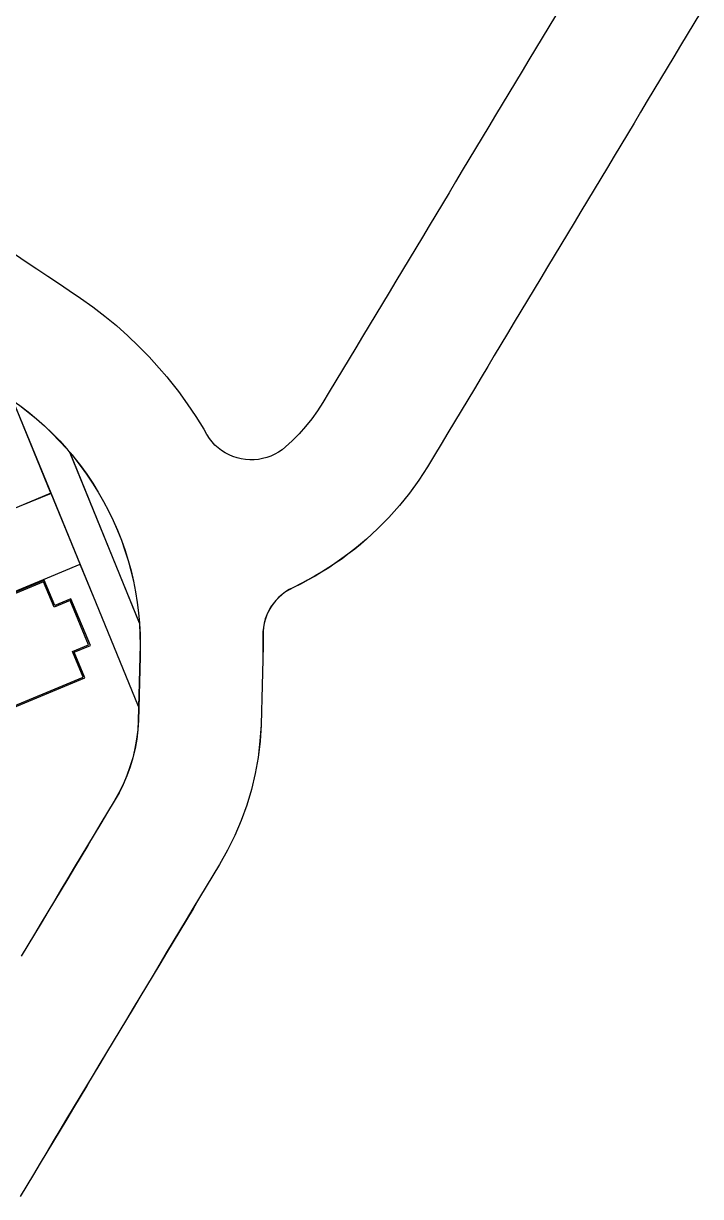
# Model space of a CAD drawing. Header units: metres. Extents: x 359124 to 359455, y 394422 to 394891.
# Drawn here: x 359312.9 to 359365.3, y 394612.7 to 394703.5 of the extents above; entities that cross this region are included whole.
import ezdxf

# ---------------------------------------------------------------- set-up
doc = ezdxf.new("R2010")
doc.units = ezdxf.units.M
for name, color, linetype in [('3D_LINES', 130, 'Continuous'), ('PLOTS EXTERNAL LEVEL', 3, 'Continuous'), ('PLOTS FFL', 1, 'Continuous')]:
    doc.layers.add(name, color=color, linetype=linetype)

msp = doc.modelspace()

# ---------------------------------------------------------------- linework, layer by layer
at = {"layer": '3D_LINES', "ltscale": 0.1}
for points in [[(359354.045, 394704.146, 23.818), (359353.53, 394703.289, 23.768), (359353.015, 394702.432, 23.718), (359352.5, 394701.575, 23.668), (359351.985, 394700.717, 23.618), (359351.47, 394699.86, 23.568), (359350.955, 394699.003, 23.518), (359350.44, 394698.146, 23.468), (359349.925, 394697.289, 23.418), (359349.41, 394696.431, 23.368), (359348.895, 394695.574, 23.318), (359348.38, 394694.717, 23.269), (359347.865, 394693.86, 23.221), (359347.35, 394693.003, 23.175), (359346.836, 394692.145, 23.129), (359346.321, 394691.288, 23.084), (359345.806, 394690.431, 23.04), (359345.291, 394689.574, 22.997), (359344.776, 394688.717, 22.956), (359344.261, 394687.859, 22.915), (359343.746, 394687.002, 22.875), (359343.231, 394686.145, 22.837), (359342.716, 394685.288, 22.799), (359342.201, 394684.431, 22.762), (359341.686, 394683.574, 22.727), (359341.171, 394682.716, 22.692), (359340.656, 394681.859, 22.659), (359340.141, 394681.002, 22.626), (359339.626, 394680.145, 22.595), (359339.111, 394679.288, 22.564), (359338.596, 394678.43, 22.535), (359338.081, 394677.573, 22.506), (359337.566, 394676.716, 22.479), (359337.051, 394675.859, 22.453), (359336.536, 394675.002, 22.427), (359336.046, 394674.189, 22.403), (359335.631, 394673.55, 22.38), (359335.183, 394672.932, 22.357), (359334.706, 394672.338, 22.336), (359334.199, 394671.768, 22.316), (359333.665, 394671.224, 22.296), (359333.139, 394670.739, 22.278)], [(359365.279, 394704.397, 24.118), (359364.764, 394703.54, 24.068), (359364.249, 394702.683, 24.018), (359363.734, 394701.825, 23.968), (359363.219, 394700.968, 23.918), (359362.704, 394700.111, 23.868), (359362.189, 394699.254, 23.818), (359361.674, 394698.397, 23.768), (359361.159, 394697.539, 23.718), (359360.644, 394696.682, 23.668), (359360.129, 394695.825, 23.618), (359359.614, 394694.968, 23.568), (359359.099, 394694.111, 23.518), (359358.584, 394693.253, 23.468), (359358.069, 394692.396, 23.418), (359357.554, 394691.539, 23.368), (359357.039, 394690.682, 23.318), (359356.524, 394689.825, 23.269), (359356.009, 394688.967, 23.221), (359355.494, 394688.11, 23.175), (359354.979, 394687.253, 23.129), (359354.464, 394686.396, 23.084), (359353.949, 394685.539, 23.04), (359353.434, 394684.681, 22.997), (359352.919, 394683.824, 22.956), (359352.404, 394682.967, 22.915), (359351.889, 394682.11, 22.875), (359351.374, 394681.253, 22.837), (359350.859, 394680.395, 22.799), (359350.344, 394679.538, 22.762), (359349.829, 394678.681, 22.727), (359349.314, 394677.824, 22.692), (359348.799, 394676.967, 22.659), (359348.284, 394676.11, 22.626), (359347.769, 394675.252, 22.595), (359347.254, 394674.395, 22.564), (359346.739, 394673.538, 22.535), (359346.224, 394672.681, 22.506), (359345.709, 394671.824, 22.479), (359345.194, 394670.966, 22.453), (359344.679, 394670.109, 22.427), (359344.136, 394669.209, 22.403), (359343.462, 394668.172, 22.38), (359342.736, 394667.169, 22.357), (359341.961, 394666.205, 22.336), (359341.139, 394665.28, 22.316), (359340.271, 394664.398, 22.296), (359339.418, 394663.61, 22.278)], [(359312.246, 394685.644, 22.15), (359313.076, 394685.087, 22.138), (359313.907, 394684.531, 22.125), (359314.737, 394683.974, 22.113), (359315.568, 394683.417, 22.102), (359316.399, 394682.86, 22.093), (359317.267, 394682.276, 22.085), (359318.221, 394681.597, 22.078), (359319.15, 394680.884, 22.072), (359320.053, 394680.138, 22.068), (359320.928, 394679.36, 22.064), (359321.775, 394678.551, 22.062), (359322.592, 394677.712, 22.062), (359323.378, 394676.844, 22.062), (359323.947, 394676.174, 22.064), (359324.133, 394675.948, 22.064), (359324.854, 394675.026, 22.067), (359325.542, 394674.078, 22.071), (359326.196, 394673.106, 22.077), (359326.814, 394672.112, 22.084), (359327.033, 394671.738, 22.087)], [(359312.574, 394673.957, 22.078), (359313.232, 394673.452, 22.072), (359313.87, 394672.924, 22.068), (359314.49, 394672.374, 22.064), (359315.089, 394671.801, 22.062), (359315.667, 394671.208, 22.062), (359316.224, 394670.593, 22.062), (359316.627, 394670.119, 22.064), (359316.758, 394669.959, 22.064), (359317.269, 394669.307, 22.067), (359317.755, 394668.636, 22.071), (359318.218, 394667.948, 22.077), (359318.655, 394667.244, 22.084), (359319.067, 394666.525, 22.092), (359319.453, 394665.791, 22.101), (359319.811, 394665.044, 22.112), (359320.143, 394664.285, 22.123), (359320.447, 394663.514, 22.136), (359320.723, 394662.732, 22.148), (359320.971, 394661.942, 22.161), (359321.19, 394661.142, 22.173), (359321.381, 394660.336, 22.186), (359321.542, 394659.523, 22.198), (359321.673, 394658.704, 22.211), (359321.775, 394657.882, 22.223), (359321.848, 394657.056, 22.236), (359321.89, 394656.229, 22.248), (359321.903, 394655.4, 22.261), (359321.886, 394654.508, 22.273), (359321.861, 394653.509, 22.286), (359321.835, 394652.509, 22.298), (359321.81, 394651.509, 22.311), (359321.785, 394650.51, 22.323), (359321.76, 394649.561, 22.336), (359321.713, 394648.83, 22.348), (359321.624, 394648.103, 22.361), (359321.495, 394647.383, 22.373), (359321.326, 394646.67, 22.386), (359321.117, 394645.968, 22.398), (359320.869, 394645.279, 22.411), (359320.582, 394644.606, 22.423), (359320.257, 394643.949, 22.436), (359319.89, 394643.3, 22.448), (359319.375, 394642.443, 22.461), (359318.861, 394641.586, 22.473), (359318.346, 394640.728, 22.486), (359317.832, 394639.871, 22.498), (359317.317, 394639.013, 22.511), (359316.803, 394638.156, 22.523), (359316.288, 394637.298, 22.536), (359315.774, 394636.441, 22.548), (359315.259, 394635.583, 22.561), (359314.745, 394634.726, 22.573), (359314.23, 394633.868, 22.586), (359313.715, 394633.011, 22.598), (359313.201, 394632.153, 22.611), (359312.686, 394631.296, 22.623)], [(359333.139, 394670.739, 22.278), (359332.88, 394670.53, 22.268), (359332.605, 394670.342, 22.258), (359332.314, 394670.178, 22.247), (359332.012, 394670.039, 22.235), (359331.698, 394669.926, 22.223), (359331.377, 394669.839, 22.211), (359331.049, 394669.779, 22.199), (359330.717, 394669.747, 22.187), (359330.384, 394669.743, 22.176), (359330.051, 394669.766, 22.166), (359329.722, 394669.817, 22.156), (359329.398, 394669.895, 22.146), (359329.082, 394669.999, 22.138), (359328.775, 394670.13, 22.129), (359328.481, 394670.286, 22.122), (359328.2, 394670.465, 22.115), (359327.935, 394670.668, 22.108), (359327.688, 394670.892, 22.102), (359327.461, 394671.135, 22.097), (359327.255, 394671.397, 22.092), (359327.071, 394671.675, 22.087), (359327.033, 394671.738, 22.087)], [(359316.481, 394670.275, 22.063), (359316.619, 394670.113, 22.064)], [(359316.619, 394670.113, 22.064), (359316.75, 394669.953, 22.064), (359317.261, 394669.301, 22.067), (359317.747, 394668.63, 22.071), (359318.209, 394667.943, 22.077), (359318.647, 394667.239, 22.084), (359319.058, 394666.52, 22.092), (359319.444, 394665.787, 22.101), (359319.802, 394665.04, 22.112), (359320.134, 394664.281, 22.123), (359320.438, 394663.51, 22.136), (359320.714, 394662.729, 22.148), (359320.962, 394661.939, 22.161), (359321.181, 394661.14, 22.173), (359321.371, 394660.334, 22.186), (359321.532, 394659.521, 22.198), (359321.663, 394658.703, 22.211), (359321.765, 394657.881, 22.223), (359321.834, 394657.102, 22.235)], [(359339.416, 394663.608, 22.278), (359338.944, 394663.203, 22.269), (359338.504, 394662.843, 22.259), (359337.976, 394662.433, 22.249), (359337.518, 394662.096, 22.24), (359336.97, 394661.712, 22.23), (359336.496, 394661.398, 22.22), (359335.929, 394661.042, 22.211), (359335.44, 394660.753, 22.201), (359334.857, 394660.426, 22.191), (359334.353, 394660.161, 22.182), (359333.755, 394659.863, 22.172), (359333.426, 394659.696, 22.164), (359333.143, 394659.52, 22.158), (359332.876, 394659.321, 22.154), (359332.626, 394659.1, 22.154), (359332.395, 394658.86, 22.156), (359332.186, 394658.601, 22.161), (359331.998, 394658.326, 22.168), (359331.834, 394658.035, 22.179), (359331.695, 394657.733, 22.192), (359331.581, 394657.419, 22.207), (359331.494, 394657.098, 22.223), (359331.434, 394656.77, 22.236), (359331.402, 394656.438, 22.246), (359331.396, 394656.131, 22.253)], [(359339.422, 394663.6, 22.278), (359338.951, 394663.195, 22.269), (359338.51, 394662.836, 22.259), (359337.982, 394662.425, 22.249), (359337.524, 394662.088, 22.24), (359336.976, 394661.704, 22.23), (359336.501, 394661.39, 22.22), (359335.935, 394661.034, 22.211), (359335.445, 394660.744, 22.201), (359334.862, 394660.417, 22.191), (359334.358, 394660.152, 22.182), (359333.759, 394659.854, 22.172), (359333.431, 394659.687, 22.164), (359333.149, 394659.512, 22.158), (359332.882, 394659.313, 22.154), (359332.633, 394659.093, 22.154), (359332.403, 394658.853, 22.156), (359332.194, 394658.595, 22.161), (359332.007, 394658.32, 22.168), (359331.843, 394658.031, 22.179), (359331.704, 394657.729, 22.192), (359331.591, 394657.416, 22.207), (359331.504, 394657.095, 22.223), (359331.444, 394656.769, 22.236), (359331.412, 394656.438, 22.246), (359331.406, 394656.131, 22.253)], [(359331.396, 394656.131, 22.253), (359331.403, 394655.375, 22.261), (359331.383, 394654.267, 22.273), (359331.358, 394653.267, 22.286), (359331.332, 394652.267, 22.298), (359331.307, 394651.268, 22.311), (359331.282, 394650.268, 22.323), (359331.254, 394649.217, 22.336), (359331.172, 394647.952, 22.348), (359331.019, 394646.694, 22.361), (359330.796, 394645.447, 22.373), (359330.503, 394644.214, 22.386), (359330.141, 394642.999, 22.398), (359329.711, 394641.807, 22.411), (359329.215, 394640.64, 22.423), (359328.653, 394639.504, 22.436), (359328.036, 394638.412, 22.448), (359327.521, 394637.555, 22.461), (359327.007, 394636.697, 22.473), (359326.492, 394635.84, 22.486), (359325.978, 394634.982, 22.498), (359325.463, 394634.125, 22.511), (359324.949, 394633.268, 22.523), (359324.434, 394632.41, 22.536), (359323.92, 394631.553, 22.548), (359323.405, 394630.695, 22.561), (359322.89, 394629.838, 22.573), (359322.376, 394628.98, 22.586), (359321.861, 394628.123, 22.598), (359321.347, 394627.265, 22.611), (359320.832, 394626.408, 22.623), (359320.318, 394625.55, 22.636), (359319.803, 394624.693, 22.648), (359319.289, 394623.835, 22.661), (359318.774, 394622.978, 22.673), (359318.26, 394622.12, 22.686), (359317.745, 394621.263, 22.698), (359317.23, 394620.406, 22.711), (359316.716, 394619.548, 22.723), (359316.201, 394618.691, 22.736), (359315.687, 394617.833, 22.748), (359315.172, 394616.976, 22.761), (359314.658, 394616.118, 22.773), (359314.143, 394615.261, 22.786), (359313.629, 394614.403, 22.798), (359313.114, 394613.546, 22.811), (359312.6, 394612.688, 22.823)], [(359331.406, 394656.131, 22.253), (359331.413, 394655.375, 22.261), (359331.393, 394654.267, 22.273), (359331.368, 394653.267, 22.286), (359331.342, 394652.267, 22.298), (359331.317, 394651.268, 22.311), (359331.292, 394650.268, 22.323), (359331.264, 394649.217, 22.336), (359331.182, 394647.952, 22.348), (359331.029, 394646.693, 22.361), (359330.806, 394645.445, 22.373), (359330.513, 394644.211, 22.386), (359330.15, 394642.996, 22.398), (359329.72, 394641.803, 22.411), (359329.224, 394640.636, 22.423), (359328.662, 394639.499, 22.436), (359328.045, 394638.407, 22.448), (359327.53, 394637.55, 22.461), (359327.015, 394636.692, 22.473), (359326.501, 394635.835, 22.486), (359325.986, 394634.977, 22.498), (359325.472, 394634.12, 22.511), (359324.957, 394633.262, 22.523), (359324.443, 394632.405, 22.536), (359323.928, 394631.547, 22.548), (359323.414, 394630.69, 22.561), (359322.899, 394629.833, 22.573), (359322.384, 394628.975, 22.586), (359321.87, 394628.118, 22.598), (359321.355, 394627.26, 22.611), (359320.841, 394626.403, 22.623), (359320.326, 394625.545, 22.636), (359319.812, 394624.688, 22.648), (359319.297, 394623.83, 22.661), (359318.783, 394622.973, 22.673), (359318.268, 394622.115, 22.686), (359317.754, 394621.258, 22.698), (359317.239, 394620.4, 22.711), (359316.724, 394619.543, 22.723), (359316.21, 394618.685, 22.736), (359315.695, 394617.828, 22.748), (359315.181, 394616.971, 22.761), (359314.666, 394616.113, 22.773), (359314.152, 394615.256, 22.786), (359313.637, 394614.398, 22.798), (359313.123, 394613.541, 22.811), (359312.608, 394612.683, 22.823)], [(359321.778, 394650.627, 22.322), (359321.775, 394650.51, 22.323), (359321.75, 394649.562, 22.336), (359321.703, 394648.831, 22.348), (359321.615, 394648.105, 22.361), (359321.486, 394647.385, 22.373), (359321.316, 394646.673, 22.386), (359321.107, 394645.971, 22.398), (359320.859, 394645.283, 22.411), (359320.573, 394644.61, 22.423), (359320.249, 394643.954, 22.436), (359319.881, 394643.306, 22.448), (359319.367, 394642.448, 22.461), (359318.852, 394641.591, 22.473), (359318.338, 394640.733, 22.486), (359317.823, 394639.876, 22.498), (359317.309, 394639.018, 22.511), (359316.794, 394638.161, 22.523), (359316.28, 394637.303, 22.536), (359315.765, 394636.446, 22.548), (359315.251, 394635.588, 22.561), (359314.736, 394634.731, 22.573), (359314.221, 394633.874, 22.586), (359313.707, 394633.016, 22.598), (359313.192, 394632.159, 22.611), (359312.678, 394631.301, 22.623)]]:
    msp.add_polyline3d(points, dxfattribs=at)
at = {"layer": '3D_LINES', "linetype": 'Continuous', "lineweight": -3}
for points in [[(359314.99, 394667.157, 22.15), (359314.986, 394667.167, 22.15), (359312.052, 394674.316, 22.083)], [(359321.834, 394657.102, 22.235), (359316.481, 394670.275, 22.063)], [(359317.245, 394661.665, 22.239), (359314.993, 394667.147, 22.15)], [(359321.778, 394650.627, 22.322), (359318.458, 394658.71, 22.27), (359317.272, 394661.598, 22.24), (359317.249, 394661.655, 22.239)]]:
    msp.add_polyline3d(points, dxfattribs=at)
at = {"layer": '3D_LINES', "ltscale": 0.1}
msp.add_polyline3d([(359316.461, 394670.299, 22.063), (359321.837, 394657.068, 22.236), (359321.838, 394657.056, 22.236), (359321.88, 394656.228, 22.248), (359321.893, 394655.4, 22.261), (359321.876, 394654.509, 22.273), (359321.851, 394653.509, 22.286), (359321.825, 394652.509, 22.298), (359321.8, 394651.51, 22.311), (359321.778, 394650.65, 22.322), (359318.467, 394658.714, 22.27), (359317.281, 394661.602, 22.24), (359314.995, 394667.171, 22.15), (359312.064, 394674.307, 22.083), (359312.568, 394673.949, 22.078), (359313.225, 394673.445, 22.072), (359313.864, 394672.917, 22.068), (359314.483, 394672.366, 22.064), (359315.082, 394671.794, 22.062), (359315.66, 394671.201, 22.062), (359316.216, 394670.587, 22.062)], close=True, dxfattribs=at)
at = {"layer": '3D_LINES', "linetype": 'Continuous'}
for points in [[(359314.99, 394667.157, 22.15), (359312.53, 394666.134, 22.05), (359304.086, 394662.625, 22), (359306.31, 394657.096, 22), (359314.713, 394660.598, 22.15), (359317.249, 394661.655, 22.239)], [(359314.993, 394667.147, 22.15), (359312.534, 394666.125, 22.05), (359304.099, 394662.619, 22), (359306.316, 394657.11, 22), (359314.709, 394660.608, 22.15), (359317.245, 394661.665, 22.239)]]:
    msp.add_polyline3d(points, dxfattribs=at)
at = {"layer": 'PLOTS EXTERNAL LEVEL', "linetype": 'Continuous'}
msp.add_polyline3d([(359316.528, 394658.98, 22.15), (359315.281, 394658.461, 22.15), (359314.46, 394660.435, 22.15), (359307.614, 394657.585, 22.15), (359310.766, 394650.012, 22.15), (359317.612, 394652.862, 22.15), (359316.791, 394654.835, 22.15), (359318.037, 394655.354, 22.15), (359316.528, 394658.98, 22.15)], close=True, dxfattribs=at)
at = {"layer": 'PLOTS FFL', "linetype": 'Continuous', "elevation": 22.3}
msp.add_lwpolyline([(359316.474, 394658.849), (359315.227, 394658.33), (359314.406, 394660.304), (359307.745, 394657.531), (359310.82, 394650.143), (359317.481, 394652.916), (359316.66, 394654.889), (359317.906, 394655.408)], close=True, dxfattribs=at)

doc.saveas('drawing.dxf')
